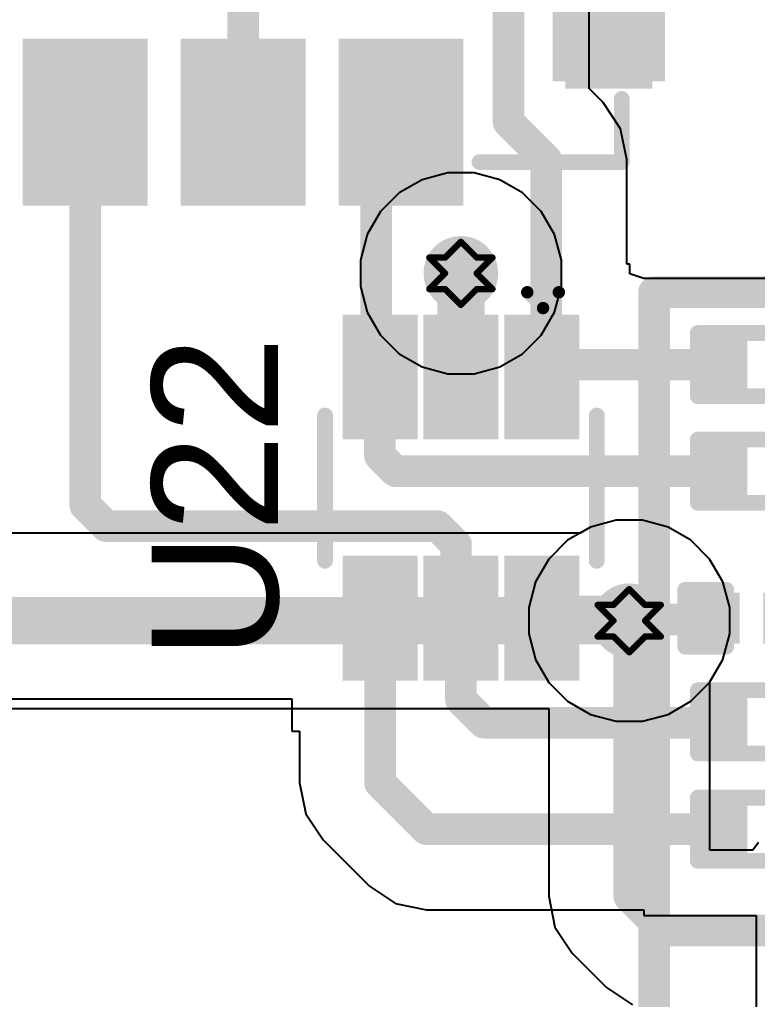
# Model space of a CAD drawing. Header units: inches. Extents: x -3 to 5437, y -3 to 5435.
# Drawn here: x 27.72 to 33.65, y 99.47 to 107.35 of the extents above; entities that cross this region are included whole.
import ezdxf

# ---------------------------------------------------------------- set-up
doc = ezdxf.new("R2010")
doc.units = ezdxf.units.IN
for name, color, linetype in [('Bottom Layer', 5, 'Continuous'), ('Bottom Solder', 6, 'Continuous'), ('Drill Drawing', 1, 'Continuous'), ('GND', 16, 'Continuous'), ('PWR', 76, 'Continuous'), ('Top Layer', 1, 'Continuous'), ('Top Overlay', 2, 'Continuous'), ('Top Paste', 8, 'Continuous'), ('Top Solder', 216, 'Continuous'), ('Via Holes', 16, 'Continuous')]:
    doc.layers.add(name, color=color, linetype=linetype)
doc.styles.add('Arial', font='', dxfattribs={"height": 0.2})
doc.styles.get('Arial').set_extended_font_data('Arial')

# ---------------------------------------------------------------- blocks, each defined once
blk = doc.blocks.new('R___0201_76')
at = {"layer": 'Top Layer'}
for points in [[(-0.41, 0.185), (-0.14, 0.185), (-0.14, -0.185), (-0.41, -0.185)], [(0.14, 0.185), (0.41, 0.185), (0.41, -0.185), (0.14, -0.185)]]:
    blk.add_hatch(color=1, dxfattribs=at).paths.add_polyline_path(points)
at = {"layer": 'Top Paste'}
for points in [[(-0.41, 0.185), (-0.14, 0.185), (-0.14, -0.185), (-0.41, -0.185)], [(0.14, 0.185), (0.41, 0.185), (0.41, -0.185), (0.14, -0.185)]]:
    blk.add_hatch(color=8, dxfattribs=at).paths.add_polyline_path(points)
at = {"layer": 'Top Solder'}
for points in [[(-0.465, 0.24), (-0.085, 0.24), (-0.085, -0.24), (-0.465, -0.24)], [(0.085, 0.24), (0.465, 0.24), (0.465, -0.24), (0.085, -0.24)]]:
    blk.add_hatch(color=216, dxfattribs=at).paths.add_polyline_path(points)
at = {"layer": 'Top Overlay'}
for points in [[(-0.4826, 0.254, 0.127, 0.127, 0), (0.4826, 0.254, 0.127, 0.127, 0)], [(-0.4826, -0.254, 0.127, 0.127, 0), (-0.4826, 0.254, 0.127, 0.127, 0)], [(0.4826, -0.254, 0.127, 0.127, 0), (0.4826, 0.254, 0.127, 0.127, 0)], [(-0.4826, -0.254, 0.127, 0.127, 0), (0.4826, -0.254, 0.127, 0.127, 0)]]:
    blk.add_lwpolyline(points, format="xyseb", dxfattribs=at)
for points in [[(-0.5143, 0.254, 0.0635, 0.0635, 1), (-0.4508, 0.254, 0.0635, 0.0635, 1)], [(-0.5143, 0.254, 0.0635, 0.0635, 1), (-0.4508, 0.254, 0.0635, 0.0635, 1)], [(0.4508, 0.254, 0.0635, 0.0635, 1), (0.5143, 0.254, 0.0635, 0.0635, 1)], [(0.4508, 0.254, 0.0635, 0.0635, 1), (0.5143, 0.254, 0.0635, 0.0635, 1)], [(-0.5143, -0.254, 0.0635, 0.0635, 1), (-0.4508, -0.254, 0.0635, 0.0635, 1)], [(-0.5143, -0.254, 0.0635, 0.0635, 1), (-0.4508, -0.254, 0.0635, 0.0635, 1)], [(0.4508, -0.254, 0.0635, 0.0635, 1), (0.5143, -0.254, 0.0635, 0.0635, 1)], [(0.4508, -0.254, 0.0635, 0.0635, 1), (0.5143, -0.254, 0.0635, 0.0635, 1)]]:
    blk.add_lwpolyline(points, format="xyseb", close=True, dxfattribs=at)
blk = doc.blocks.new('R___0201_77')
at = {"layer": 'Top Layer'}
for points in [[(-0.41, 0.185), (-0.14, 0.185), (-0.14, -0.185), (-0.41, -0.185)], [(0.14, 0.185), (0.41, 0.185), (0.41, -0.185), (0.14, -0.185)]]:
    blk.add_hatch(color=1, dxfattribs=at).paths.add_polyline_path(points)
at = {"layer": 'Top Paste'}
for points in [[(-0.41, 0.185), (-0.14, 0.185), (-0.14, -0.185), (-0.41, -0.185)], [(0.14, 0.185), (0.41, 0.185), (0.41, -0.185), (0.14, -0.185)]]:
    blk.add_hatch(color=8, dxfattribs=at).paths.add_polyline_path(points)
at = {"layer": 'Top Solder'}
for points in [[(-0.465, 0.24), (-0.085, 0.24), (-0.085, -0.24), (-0.465, -0.24)], [(0.085, 0.24), (0.465, 0.24), (0.465, -0.24), (0.085, -0.24)]]:
    blk.add_hatch(color=216, dxfattribs=at).paths.add_polyline_path(points)
at = {"layer": 'Top Overlay'}
for points in [[(-0.4826, 0.254, 0.127, 0.127, 0), (0.4826, 0.254, 0.127, 0.127, 0)], [(-0.4826, -0.254, 0.127, 0.127, 0), (-0.4826, 0.254, 0.127, 0.127, 0)], [(0.4826, -0.254, 0.127, 0.127, 0), (0.4826, 0.254, 0.127, 0.127, 0)], [(-0.4826, -0.254, 0.127, 0.127, 0), (0.4826, -0.254, 0.127, 0.127, 0)]]:
    blk.add_lwpolyline(points, format="xyseb", dxfattribs=at)
for points in [[(-0.5143, 0.254, 0.0635, 0.0635, 1), (-0.4508, 0.254, 0.0635, 0.0635, 1)], [(-0.5143, 0.254, 0.0635, 0.0635, 1), (-0.4508, 0.254, 0.0635, 0.0635, 1)], [(0.4508, 0.254, 0.0635, 0.0635, 1), (0.5143, 0.254, 0.0635, 0.0635, 1)], [(0.4508, 0.254, 0.0635, 0.0635, 1), (0.5143, 0.254, 0.0635, 0.0635, 1)], [(-0.5143, -0.254, 0.0635, 0.0635, 1), (-0.4508, -0.254, 0.0635, 0.0635, 1)], [(-0.5143, -0.254, 0.0635, 0.0635, 1), (-0.4508, -0.254, 0.0635, 0.0635, 1)], [(0.4508, -0.254, 0.0635, 0.0635, 1), (0.5143, -0.254, 0.0635, 0.0635, 1)], [(0.4508, -0.254, 0.0635, 0.0635, 1), (0.5143, -0.254, 0.0635, 0.0635, 1)]]:
    blk.add_lwpolyline(points, format="xyseb", close=True, dxfattribs=at)
blk = doc.blocks.new('R___0201_78')
at = {"layer": 'Top Layer'}
for points in [[(-0.41, 0.185), (-0.14, 0.185), (-0.14, -0.185), (-0.41, -0.185)], [(0.14, 0.185), (0.41, 0.185), (0.41, -0.185), (0.14, -0.185)]]:
    blk.add_hatch(color=1, dxfattribs=at).paths.add_polyline_path(points)
at = {"layer": 'Top Paste'}
for points in [[(-0.41, 0.185), (-0.14, 0.185), (-0.14, -0.185), (-0.41, -0.185)], [(0.14, 0.185), (0.41, 0.185), (0.41, -0.185), (0.14, -0.185)]]:
    blk.add_hatch(color=8, dxfattribs=at).paths.add_polyline_path(points)
at = {"layer": 'Top Solder'}
for points in [[(-0.465, 0.24), (-0.085, 0.24), (-0.085, -0.24), (-0.465, -0.24)], [(0.085, 0.24), (0.465, 0.24), (0.465, -0.24), (0.085, -0.24)]]:
    blk.add_hatch(color=216, dxfattribs=at).paths.add_polyline_path(points)
at = {"layer": 'Top Overlay'}
for points in [[(-0.4826, -0.254, 0.127, 0.127, 0), (-0.4826, 0.254, 0.127, 0.127, 0)], [(-0.4826, 0.254, 0.127, 0.127, 0), (0.4826, 0.254, 0.127, 0.127, 0)], [(0.4826, -0.254, 0.127, 0.127, 0), (0.4826, 0.254, 0.127, 0.127, 0)], [(-0.4826, -0.254, 0.127, 0.127, 0), (0.4826, -0.254, 0.127, 0.127, 0)]]:
    blk.add_lwpolyline(points, format="xyseb", dxfattribs=at)
for points in [[(-0.5143, 0.254, 0.0635, 0.0635, 1), (-0.4508, 0.254, 0.0635, 0.0635, 1)], [(-0.5143, 0.254, 0.0635, 0.0635, 1), (-0.4508, 0.254, 0.0635, 0.0635, 1)], [(0.4508, 0.254, 0.0635, 0.0635, 1), (0.5143, 0.254, 0.0635, 0.0635, 1)], [(0.4508, 0.254, 0.0635, 0.0635, 1), (0.5143, 0.254, 0.0635, 0.0635, 1)], [(-0.5143, -0.254, 0.0635, 0.0635, 1), (-0.4508, -0.254, 0.0635, 0.0635, 1)], [(-0.5143, -0.254, 0.0635, 0.0635, 1), (-0.4508, -0.254, 0.0635, 0.0635, 1)], [(0.4508, -0.254, 0.0635, 0.0635, 1), (0.5143, -0.254, 0.0635, 0.0635, 1)], [(0.4508, -0.254, 0.0635, 0.0635, 1), (0.5143, -0.254, 0.0635, 0.0635, 1)]]:
    blk.add_lwpolyline(points, format="xyseb", close=True, dxfattribs=at)
blk = doc.blocks.new('R___0201_79')
at = {"layer": 'Top Layer'}
for points in [[(-0.41, 0.185), (-0.14, 0.185), (-0.14, -0.185), (-0.41, -0.185)], [(0.14, 0.185), (0.41, 0.185), (0.41, -0.185), (0.14, -0.185)]]:
    blk.add_hatch(color=1, dxfattribs=at).paths.add_polyline_path(points)
at = {"layer": 'Top Paste'}
for points in [[(-0.41, 0.185), (-0.14, 0.185), (-0.14, -0.185), (-0.41, -0.185)], [(0.14, 0.185), (0.41, 0.185), (0.41, -0.185), (0.14, -0.185)]]:
    blk.add_hatch(color=8, dxfattribs=at).paths.add_polyline_path(points)
at = {"layer": 'Top Solder'}
for points in [[(-0.465, 0.24), (-0.085, 0.24), (-0.085, -0.24), (-0.465, -0.24)], [(0.085, 0.24), (0.465, 0.24), (0.465, -0.24), (0.085, -0.24)]]:
    blk.add_hatch(color=216, dxfattribs=at).paths.add_polyline_path(points)
at = {"layer": 'Top Overlay'}
for points in [[(-0.4826, -0.254, 0.127, 0.127, 0), (-0.4826, 0.254, 0.127, 0.127, 0)], [(-0.4826, 0.254, 0.127, 0.127, 0), (0.4826, 0.254, 0.127, 0.127, 0)], [(0.4826, -0.254, 0.127, 0.127, 0), (0.4826, 0.254, 0.127, 0.127, 0)], [(-0.4826, -0.254, 0.127, 0.127, 0), (0.4826, -0.254, 0.127, 0.127, 0)]]:
    blk.add_lwpolyline(points, format="xyseb", dxfattribs=at)
for points in [[(-0.5143, 0.254, 0.0635, 0.0635, 1), (-0.4508, 0.254, 0.0635, 0.0635, 1)], [(-0.5143, 0.254, 0.0635, 0.0635, 1), (-0.4508, 0.254, 0.0635, 0.0635, 1)], [(0.4508, 0.254, 0.0635, 0.0635, 1), (0.5143, 0.254, 0.0635, 0.0635, 1)], [(0.4508, 0.254, 0.0635, 0.0635, 1), (0.5143, 0.254, 0.0635, 0.0635, 1)], [(-0.5143, -0.254, 0.0635, 0.0635, 1), (-0.4508, -0.254, 0.0635, 0.0635, 1)], [(-0.5143, -0.254, 0.0635, 0.0635, 1), (-0.4508, -0.254, 0.0635, 0.0635, 1)], [(0.4508, -0.254, 0.0635, 0.0635, 1), (0.5143, -0.254, 0.0635, 0.0635, 1)], [(0.4508, -0.254, 0.0635, 0.0635, 1), (0.5143, -0.254, 0.0635, 0.0635, 1)]]:
    blk.add_lwpolyline(points, format="xyseb", close=True, dxfattribs=at)
blk = doc.blocks.new('SOT_363_161')
at = {"layer": 'Top Layer'}
for points in [[(-0.57, 0.85), (-0.57, 0.45), (-1.37, 0.45), (-1.37, 0.85)], [(1.37, 0.85), (1.37, 0.45), (0.57, 0.45), (0.57, 0.85)], [(-0.57, 0.2), (-0.57, -0.2), (-1.37, -0.2), (-1.37, 0.2)], [(1.37, 0.2), (1.37, -0.2), (0.57, -0.2), (0.57, 0.2)], [(-0.57, -0.45), (-0.57, -0.85), (-1.37, -0.85), (-1.37, -0.45)], [(1.37, -0.45), (1.37, -0.85), (0.57, -0.85), (0.57, -0.45)]]:
    blk.add_hatch(color=1, dxfattribs=at).paths.add_polyline_path(points)
at = {"layer": 'Top Paste'}
for points in [[(-0.57, 0.85), (-0.57, 0.45), (-1.37, 0.45), (-1.37, 0.85)], [(1.37, 0.85), (1.37, 0.45), (0.57, 0.45), (0.57, 0.85)], [(-0.57, 0.2), (-0.57, -0.2), (-1.37, -0.2), (-1.37, 0.2)], [(1.37, 0.2), (1.37, -0.2), (0.57, -0.2), (0.57, 0.2)], [(-0.57, -0.45), (-0.57, -0.85), (-1.37, -0.85), (-1.37, -0.45)], [(1.37, -0.45), (1.37, -0.85), (0.57, -0.85), (0.57, -0.45)]]:
    blk.add_hatch(color=8, dxfattribs=at).paths.add_polyline_path(points)
at = {"layer": 'Top Solder'}
for points in [[(-0.4684, 0.9516), (-0.4684, 0.3484), (-1.4716, 0.3484), (-1.4716, 0.9516)], [(1.4716, 0.9516), (1.4716, 0.3484), (0.4684, 0.3484), (0.4684, 0.9516)], [(-0.4684, 0.3016), (-0.4684, -0.3016), (-1.4716, -0.3016), (-1.4716, 0.3016)], [(1.4716, 0.3016), (1.4716, -0.3016), (0.4684, -0.3016), (0.4684, 0.3016)], [(-0.4684, -0.3484), (-0.4684, -0.9516), (-1.4716, -0.9516), (-1.4716, -0.3484)], [(1.4716, -0.3484), (1.4716, -0.9516), (0.4684, -0.9516), (0.4684, -0.3484)]]:
    blk.add_hatch(color=216, dxfattribs=at).paths.add_polyline_path(points)
at = {"layer": 'Top Overlay'}
for points in [[(0.508, 1.0922, 0.127, 0.127, 0), (-0.6604, 1.0922, 0.127, 0.127, 0)], [(-1.524, 0.6604, 0.1, 0.1, 0), (-1.651, 0.7874, 0.1, 0.1, 0)], [(-1.651, 0.5334, 0.1, 0.1, 0), (-1.651, 0.7874, 0.1, 0.1, 0)], [(-1.651, 0.5334, 0.1, 0.1, 0), (-1.524, 0.6604, 0.1, 0.1, 0)], [(0.508, -1.0922, 0.127, 0.127, 0), (-0.6604, -1.0922, 0.127, 0.127, 0)]]:
    blk.add_lwpolyline(points, format="xyseb", dxfattribs=at)
for points in [[(-0.6921, 1.0922, 0.0635, 0.0635, 1), (-0.6287, 1.0922, 0.0635, 0.0635, 1)], [(0.4763, 1.0922, 0.0635, 0.0635, 1), (0.5398, 1.0922, 0.0635, 0.0635, 1)], [(-1.676, 0.7874, 0.05, 0.05, 1), (-1.626, 0.7874, 0.05, 0.05, 1)], [(-1.676, 0.7874, 0.05, 0.05, 1), (-1.626, 0.7874, 0.05, 0.05, 1)], [(-1.549, 0.6604, 0.05, 0.05, 1), (-1.499, 0.6604, 0.05, 0.05, 1)], [(-1.549, 0.6604, 0.05, 0.05, 1), (-1.499, 0.6604, 0.05, 0.05, 1)], [(-1.676, 0.5334, 0.05, 0.05, 1), (-1.626, 0.5334, 0.05, 0.05, 1)], [(-1.676, 0.5334, 0.05, 0.05, 1), (-1.626, 0.5334, 0.05, 0.05, 1)], [(-0.6921, -1.0922, 0.0635, 0.0635, 1), (-0.6287, -1.0922, 0.0635, 0.0635, 1)], [(0.4763, -1.0922, 0.0635, 0.0635, 1), (0.5398, -1.0922, 0.0635, 0.0635, 1)]]:
    blk.add_lwpolyline(points, format="xyseb", close=True, dxfattribs=at)
blk = doc.blocks.new('XKNANO_113_197')
at = {"layer": 'Top Layer'}
for points in [[(-5.23, 7.31), (-4.43, 7.31), (-4.43, 6.17), (-5.23, 6.17)], [(-3.96, 7.31), (-3.16, 7.31), (-3.16, 6.17), (-3.96, 6.17)], [(-2.69, 7.31), (-1.89, 7.31), (-1.89, 6.17), (-2.69, 6.17)], [(-6.85, 6.31), (-6.15, 6.31), (-6.15, 4.21), (-6.85, 4.21)]]:
    blk.add_hatch(color=1, dxfattribs=at).paths.add_polyline_path(points)
at = {"layer": 'Top Paste'}
for points in [[(-5.23, 7.31), (-4.43, 7.31), (-4.43, 6.17), (-5.23, 6.17)], [(-3.96, 7.31), (-3.16, 7.31), (-3.16, 6.17), (-3.96, 6.17)], [(-2.69, 7.31), (-1.89, 7.31), (-1.89, 6.17), (-2.69, 6.17)], [(-6.85, 6.31), (-6.15, 6.31), (-6.15, 4.21), (-6.85, 4.21)]]:
    blk.add_hatch(color=8, dxfattribs=at).paths.add_polyline_path(points)
at = {"layer": 'Top Solder'}
for points in [[(-5.3316, 7.4116), (-4.3284, 7.4116), (-4.3284, 6.0684), (-5.3316, 6.0684)], [(-4.0616, 7.4116), (-3.0584, 7.4116), (-3.0584, 6.0684), (-4.0616, 6.0684)], [(-2.7916, 7.4116), (-1.7884, 7.4116), (-1.7884, 6.0684), (-2.7916, 6.0684)], [(-6.9516, 6.4116), (-6.0484, 6.4116), (-6.0484, 4.1084), (-6.9516, 4.1084)]]:
    blk.add_hatch(color=216, dxfattribs=at).paths.add_polyline_path(points)
at = {"layer": 'Top Overlay'}
for points in [[(-6.604, 7.0612, 0.127, 0.127, 0), (-6.604, 6.5532, 0.127, 0.127, 0)], [(-5.461, 7.0612, 0.127, 0.127, 0), (-6.604, 7.0612, 0.127, 0.127, 0)]]:
    blk.add_lwpolyline(points, format="xyseb", dxfattribs=at)
for points in [[(-6.6357, 7.0612, 0.0635, 0.0635, 1), (-6.5722, 7.0612, 0.0635, 0.0635, 1)], [(-6.6357, 7.0612, 0.0635, 0.0635, 1), (-6.5722, 7.0612, 0.0635, 0.0635, 1)], [(-5.4928, 7.0612, 0.0635, 0.0635, 1), (-5.4292, 7.0612, 0.0635, 0.0635, 1)], [(-6.6357, 6.5532, 0.0635, 0.0635, 1), (-6.5722, 6.5532, 0.0635, 0.0635, 1)]]:
    blk.add_lwpolyline(points, format="xyseb", close=True, dxfattribs=at)
blk = doc.blocks.new('CAP_0201_210')
at = {"layer": 'Top Layer'}
for points in [[(-0.45, 0.15), (-0.15, 0.15), (-0.15, -0.15), (-0.45, -0.15)], [(0.15, 0.15), (0.45, 0.15), (0.45, -0.15), (0.15, -0.15)]]:
    blk.add_hatch(color=1, dxfattribs=at).paths.add_polyline_path(points)
at = {"layer": 'Top Paste'}
for points in [[(-0.45, 0.15), (-0.15, 0.15), (-0.15, -0.15), (-0.45, -0.15)], [(0.15, 0.15), (0.45, 0.15), (0.45, -0.15), (0.15, -0.15)]]:
    blk.add_hatch(color=8, dxfattribs=at).paths.add_polyline_path(points)
at = {"layer": 'Top Solder'}
for points in [[(-0.505, 0.205), (-0.095, 0.205), (-0.095, -0.205), (-0.505, -0.205)], [(0.095, 0.205), (0.505, 0.205), (0.505, -0.205), (0.095, -0.205)]]:
    blk.add_hatch(color=216, dxfattribs=at).paths.add_polyline_path(points)
at = {"layer": 'Top Overlay'}
for points in [[(-0.5334, -0.2286, 0.127, 0.127, 0), (-0.5334, 0.2286, 0.127, 0.127, 0)], [(-0.5334, 0.2286, 0.127, 0.127, 0), (-0.2032, 0.2286, 0.127, 0.127, 0)], [(0.2032, 0.2286, 0.127, 0.127, 0), (0.5334, 0.2286, 0.127, 0.127, 0)], [(0.5334, -0.2286, 0.127, 0.127, 0), (0.5334, 0.2286, 0.127, 0.127, 0)], [(-0.5334, -0.2286, 0.127, 0.127, 0), (-0.2032, -0.2286, 0.127, 0.127, 0)], [(0.2032, -0.2286, 0.127, 0.127, 0), (0.5334, -0.2286, 0.127, 0.127, 0)]]:
    blk.add_lwpolyline(points, format="xyseb", dxfattribs=at)
for points in [[(-0.5651, 0.2286, 0.0635, 0.0635, 1), (-0.5016, 0.2286, 0.0635, 0.0635, 1)], [(-0.5651, 0.2286, 0.0635, 0.0635, 1), (-0.5016, 0.2286, 0.0635, 0.0635, 1)], [(-0.2349, 0.2286, 0.0635, 0.0635, 1), (-0.1714, 0.2286, 0.0635, 0.0635, 1)], [(0.1714, 0.2286, 0.0635, 0.0635, 1), (0.2349, 0.2286, 0.0635, 0.0635, 1)], [(0.5016, 0.2286, 0.0635, 0.0635, 1), (0.5651, 0.2286, 0.0635, 0.0635, 1)], [(0.5016, 0.2286, 0.0635, 0.0635, 1), (0.5651, 0.2286, 0.0635, 0.0635, 1)], [(-0.5651, -0.2286, 0.0635, 0.0635, 1), (-0.5016, -0.2286, 0.0635, 0.0635, 1)], [(-0.5651, -0.2286, 0.0635, 0.0635, 1), (-0.5016, -0.2286, 0.0635, 0.0635, 1)], [(-0.2349, -0.2286, 0.0635, 0.0635, 1), (-0.1714, -0.2286, 0.0635, 0.0635, 1)], [(0.1714, -0.2286, 0.0635, 0.0635, 1), (0.2349, -0.2286, 0.0635, 0.0635, 1)], [(0.5016, -0.2286, 0.0635, 0.0635, 1), (0.5651, -0.2286, 0.0635, 0.0635, 1)], [(0.5016, -0.2286, 0.0635, 0.0635, 1), (0.5651, -0.2286, 0.0635, 0.0635, 1)]]:
    blk.add_lwpolyline(points, format="xyseb", close=True, dxfattribs=at)

msp = doc.modelspace()

# ---------------------------------------------------------------- hatches: boundary and pattern name
at = {"layer": 'Bottom Layer'}
h = msp.add_hatch(color=5, dxfattribs=at)
edge = h.paths.add_edge_path()
edge.add_arc((31.264, 105.3093), 0.3, 0, 360)
h = msp.add_hatch(color=5, dxfattribs=at)
edge = h.paths.add_edge_path()
edge.add_arc((32.6174, 102.5156), 0.3, 0, 360)
at = {"layer": 'Bottom Solder'}
h = msp.add_hatch(color=6, dxfattribs=at)
edge = h.paths.add_edge_path()
edge.add_arc((31.264, 105.3093), 0.15, 0, 360)
h = msp.add_hatch(color=6, dxfattribs=at)
edge = h.paths.add_edge_path()
edge.add_arc((32.6174, 102.5156), 0.15, 0, 360)
at = {"layer": 'GND'}
h = msp.add_hatch(color=16, dxfattribs=at)
edge = h.paths.add_edge_path()
edge.add_arc((31.264, 105.3093), 0.3, 0, 360)
h = msp.add_hatch(color=16, dxfattribs=at)
edge = h.paths.add_edge_path()
edge.add_arc((32.6174, 102.5156), 0.3, 0, 360)
at = {"layer": 'PWR'}
h = msp.add_hatch(color=76, dxfattribs=at)
edge = h.paths.add_edge_path()
edge.add_arc((31.264, 105.3093), 0.3, 0, 360)
h = msp.add_hatch(color=76, dxfattribs=at)
edge = h.paths.add_edge_path()
edge.add_arc((32.6174, 102.5156), 0.3, 0, 360)
at = {"layer": 'Top Layer'}
msp.add_hatch(color=1, dxfattribs=at).paths.add_polyline_path([(32.103, 106.7946), (32.8031, 106.7946), (32.8031, 120.8541), (32.103, 120.8541)])
h = msp.add_hatch(color=1, dxfattribs=at)
edge = h.paths.add_edge_path()
edge.add_arc((31.264, 105.3093), 0.3, 0, 360)
h = msp.add_hatch(color=1, dxfattribs=at)
edge = h.paths.add_edge_path()
edge.add_arc((32.6174, 102.5156), 0.3, 0, 360)
at = {"layer": 'Top Solder'}
h = msp.add_hatch(color=216, dxfattribs=at)
edge = h.paths.add_edge_path()
edge.add_arc((31.264, 105.3093), 0.15, 0, 360)
h = msp.add_hatch(color=216, dxfattribs=at)
edge = h.paths.add_edge_path()
edge.add_arc((32.6174, 102.5156), 0.15, 0, 360)
at = {"layer": 'Via Holes'}
h = msp.add_hatch(color=7, dxfattribs=at)
edge = h.paths.add_edge_path()
edge.add_arc((31.264, 105.3093), 0.15, 0, 360)
h = msp.add_hatch(color=7, dxfattribs=at)
edge = h.paths.add_edge_path()
edge.add_arc((32.6174, 102.5156), 0.15, 0, 360)

# ---------------------------------------------------------------- linework, layer by layer
at = {"layer": 'Bottom Layer'}
for p, q in [((32.511, 103.3236), (32.3055, 103.2686)), ((32.7237, 103.3236), (32.511, 103.3236)), ((32.9292, 103.2686), (32.7237, 103.3236)), ((32.2216, 103.2202), (26.7803, 103.2202)), ((32.3055, 103.2686), (32.2216, 103.2202)), ((33.1135, 103.1622), (32.9292, 103.2686)), ((33.2639, 103.0118), (33.1135, 103.1622)), ((33.3703, 102.8275), (33.2639, 103.0118)), ((33.4254, 102.622), (33.3703, 102.8275)), ((33.4254, 102.4093), (33.4254, 102.622)), ((33.3703, 102.2038), (33.4254, 102.4093)), ((33.2648, 102.021), (33.3703, 102.2038)), ((33.2648, 100.6719), (33.2648, 102.021)), ((26.4885, 101.8111), (31.9699, 101.8111)), ((31.9699, 101.8111), (31.9699, 100.2995)), ((33.6567, 100.7325), (33.6101, 100.6719)), ((33.6101, 100.6719), (33.2648, 100.6719)), ((31.9699, 100.2995), (32.0192, 100.0517)), ((32.0192, 100.0517), (32.1595, 99.8417)), ((32.1595, 99.8417), (32.4346, 99.5666)), ((32.4346, 99.5666), (32.6447, 99.4263))]:
    msp.add_line(p, q, dxfattribs=at)
for points in [[(26.4885, 102.5156, 0.381, 0.381, 0), (32.6174, 102.5156, 0.381, 0.381, 0)], [(32.6174, 100.2995, 0.254, 0.254, 0), (32.6174, 102.5156, 0.254, 0.254, 0)], [(32.6174, 100.2995, 0.254, 0.254, 0), (32.8925, 100.0244, 0.254, 0.254, 0)], [(32.8925, 100.0244, 0.254, 0.254, 0), (39.113, 100.0244, 0.254, 0.254, 0)]]:
    msp.add_lwpolyline(points, format="xyseb", dxfattribs=at)
for points in [[(32.5221, 102.5156, 0.1905, 0.1905, 1), (32.7126, 102.5156, 0.1905, 0.1905, 1)], [(32.5539, 102.5156, 0.127, 0.127, 1), (32.6809, 102.5156, 0.127, 0.127, 1)], [(32.5539, 100.2995, 0.127, 0.127, 1), (32.6809, 100.2995, 0.127, 0.127, 1)], [(32.5539, 100.2995, 0.127, 0.127, 1), (32.6809, 100.2995, 0.127, 0.127, 1)], [(32.829, 100.0244, 0.127, 0.127, 1), (32.956, 100.0244, 0.127, 0.127, 1)], [(32.829, 100.0244, 0.127, 0.127, 1), (32.956, 100.0244, 0.127, 0.127, 1)]]:
    msp.add_lwpolyline(points, format="xyseb", close=True, dxfattribs=at)
at = {"layer": 'Drill Drawing'}
for points in [[(31.137, 105.4363, 0.0508, 0.0508, 0), (31.264, 105.5633, 0.0508, 0.0508, 0)], [(31.264, 105.5633, 0.0508, 0.0508, 0), (31.391, 105.4363, 0.0508, 0.0508, 0)], [(31.01, 105.4363, 0.0508, 0.0508, 0), (31.137, 105.3093, 0.0508, 0.0508, 0)], [(31.01, 105.4363, 0.0508, 0.0508, 0), (31.137, 105.4363, 0.0508, 0.0508, 0)], [(31.391, 105.4363, 0.0508, 0.0508, 0), (31.518, 105.4363, 0.0508, 0.0508, 0)], [(31.391, 105.3093, 0.0508, 0.0508, 0), (31.518, 105.4363, 0.0508, 0.0508, 0)], [(31.01, 105.1823, 0.0508, 0.0508, 0), (31.137, 105.3093, 0.0508, 0.0508, 0)], [(31.391, 105.3093, 0.0508, 0.0508, 0), (31.518, 105.1823, 0.0508, 0.0508, 0)], [(31.01, 105.1823, 0.0508, 0.0508, 0), (31.137, 105.1823, 0.0508, 0.0508, 0)], [(31.137, 105.1823, 0.0508, 0.0508, 0), (31.264, 105.0553, 0.0508, 0.0508, 0)], [(31.264, 105.0553, 0.0508, 0.0508, 0), (31.391, 105.1823, 0.0508, 0.0508, 0)], [(31.391, 105.1823, 0.0508, 0.0508, 0), (31.518, 105.1823, 0.0508, 0.0508, 0)], [(32.4904, 102.6426, 0.0508, 0.0508, 0), (32.6174, 102.7696, 0.0508, 0.0508, 0)], [(32.6174, 102.7696, 0.0508, 0.0508, 0), (32.7444, 102.6426, 0.0508, 0.0508, 0)], [(32.3634, 102.6426, 0.0508, 0.0508, 0), (32.4904, 102.5156, 0.0508, 0.0508, 0)], [(32.3634, 102.6426, 0.0508, 0.0508, 0), (32.4904, 102.6426, 0.0508, 0.0508, 0)], [(32.7444, 102.6426, 0.0508, 0.0508, 0), (32.8714, 102.6426, 0.0508, 0.0508, 0)], [(32.7444, 102.5156, 0.0508, 0.0508, 0), (32.8714, 102.6426, 0.0508, 0.0508, 0)], [(32.3634, 102.3886, 0.0508, 0.0508, 0), (32.4904, 102.5156, 0.0508, 0.0508, 0)], [(32.7444, 102.5156, 0.0508, 0.0508, 0), (32.8714, 102.3886, 0.0508, 0.0508, 0)], [(32.3634, 102.3886, 0.0508, 0.0508, 0), (32.4904, 102.3886, 0.0508, 0.0508, 0)], [(32.4904, 102.3886, 0.0508, 0.0508, 0), (32.6174, 102.2616, 0.0508, 0.0508, 0)], [(32.6174, 102.2616, 0.0508, 0.0508, 0), (32.7444, 102.3886, 0.0508, 0.0508, 0)], [(32.7444, 102.3886, 0.0508, 0.0508, 0), (32.8714, 102.3886, 0.0508, 0.0508, 0)]]:
    msp.add_lwpolyline(points, format="xyseb", dxfattribs=at)
for points in [[(31.2513, 105.5633, 0.0254, 0.0254, 1), (31.2767, 105.5633, 0.0254, 0.0254, 1)], [(31.2513, 105.5633, 0.0254, 0.0254, 1), (31.2767, 105.5633, 0.0254, 0.0254, 1)], [(30.9973, 105.4363, 0.0254, 0.0254, 1), (31.0227, 105.4363, 0.0254, 0.0254, 1)], [(30.9973, 105.4363, 0.0254, 0.0254, 1), (31.0227, 105.4363, 0.0254, 0.0254, 1)], [(31.1243, 105.4363, 0.0254, 0.0254, 1), (31.1497, 105.4363, 0.0254, 0.0254, 1)], [(31.1243, 105.4363, 0.0254, 0.0254, 1), (31.1497, 105.4363, 0.0254, 0.0254, 1)], [(31.3783, 105.4363, 0.0254, 0.0254, 1), (31.4037, 105.4363, 0.0254, 0.0254, 1)], [(31.3783, 105.4363, 0.0254, 0.0254, 1), (31.4037, 105.4363, 0.0254, 0.0254, 1)], [(31.5053, 105.4363, 0.0254, 0.0254, 1), (31.5307, 105.4363, 0.0254, 0.0254, 1)], [(31.5053, 105.4363, 0.0254, 0.0254, 1), (31.5307, 105.4363, 0.0254, 0.0254, 1)], [(31.1243, 105.3093, 0.0254, 0.0254, 1), (31.1497, 105.3093, 0.0254, 0.0254, 1)], [(31.1243, 105.3093, 0.0254, 0.0254, 1), (31.1497, 105.3093, 0.0254, 0.0254, 1)], [(31.3783, 105.3093, 0.0254, 0.0254, 1), (31.4037, 105.3093, 0.0254, 0.0254, 1)], [(31.3783, 105.3093, 0.0254, 0.0254, 1), (31.4037, 105.3093, 0.0254, 0.0254, 1)], [(30.9973, 105.1823, 0.0254, 0.0254, 1), (31.0227, 105.1823, 0.0254, 0.0254, 1)], [(30.9973, 105.1823, 0.0254, 0.0254, 1), (31.0227, 105.1823, 0.0254, 0.0254, 1)], [(31.1243, 105.1823, 0.0254, 0.0254, 1), (31.1497, 105.1823, 0.0254, 0.0254, 1)], [(31.1243, 105.1823, 0.0254, 0.0254, 1), (31.1497, 105.1823, 0.0254, 0.0254, 1)], [(31.3783, 105.1823, 0.0254, 0.0254, 1), (31.4037, 105.1823, 0.0254, 0.0254, 1)], [(31.3783, 105.1823, 0.0254, 0.0254, 1), (31.4037, 105.1823, 0.0254, 0.0254, 1)], [(31.5053, 105.1823, 0.0254, 0.0254, 1), (31.5307, 105.1823, 0.0254, 0.0254, 1)], [(31.5053, 105.1823, 0.0254, 0.0254, 1), (31.5307, 105.1823, 0.0254, 0.0254, 1)], [(31.2513, 105.0553, 0.0254, 0.0254, 1), (31.2767, 105.0553, 0.0254, 0.0254, 1)], [(31.2513, 105.0553, 0.0254, 0.0254, 1), (31.2767, 105.0553, 0.0254, 0.0254, 1)], [(32.6047, 102.7696, 0.0254, 0.0254, 1), (32.6301, 102.7696, 0.0254, 0.0254, 1)], [(32.6047, 102.7696, 0.0254, 0.0254, 1), (32.6301, 102.7696, 0.0254, 0.0254, 1)], [(32.3507, 102.6426, 0.0254, 0.0254, 1), (32.3761, 102.6426, 0.0254, 0.0254, 1)], [(32.3507, 102.6426, 0.0254, 0.0254, 1), (32.3761, 102.6426, 0.0254, 0.0254, 1)], [(32.4777, 102.6426, 0.0254, 0.0254, 1), (32.5031, 102.6426, 0.0254, 0.0254, 1)], [(32.4777, 102.6426, 0.0254, 0.0254, 1), (32.5031, 102.6426, 0.0254, 0.0254, 1)], [(32.7317, 102.6426, 0.0254, 0.0254, 1), (32.7571, 102.6426, 0.0254, 0.0254, 1)], [(32.7317, 102.6426, 0.0254, 0.0254, 1), (32.7571, 102.6426, 0.0254, 0.0254, 1)], [(32.8587, 102.6426, 0.0254, 0.0254, 1), (32.8841, 102.6426, 0.0254, 0.0254, 1)], [(32.8587, 102.6426, 0.0254, 0.0254, 1), (32.8841, 102.6426, 0.0254, 0.0254, 1)], [(32.4777, 102.5156, 0.0254, 0.0254, 1), (32.5031, 102.5156, 0.0254, 0.0254, 1)], [(32.4777, 102.5156, 0.0254, 0.0254, 1), (32.5031, 102.5156, 0.0254, 0.0254, 1)], [(32.7317, 102.5156, 0.0254, 0.0254, 1), (32.7571, 102.5156, 0.0254, 0.0254, 1)], [(32.7317, 102.5156, 0.0254, 0.0254, 1), (32.7571, 102.5156, 0.0254, 0.0254, 1)], [(32.3507, 102.3886, 0.0254, 0.0254, 1), (32.3761, 102.3886, 0.0254, 0.0254, 1)], [(32.3507, 102.3886, 0.0254, 0.0254, 1), (32.3761, 102.3886, 0.0254, 0.0254, 1)], [(32.4777, 102.3886, 0.0254, 0.0254, 1), (32.5031, 102.3886, 0.0254, 0.0254, 1)], [(32.4777, 102.3886, 0.0254, 0.0254, 1), (32.5031, 102.3886, 0.0254, 0.0254, 1)], [(32.7317, 102.3886, 0.0254, 0.0254, 1), (32.7571, 102.3886, 0.0254, 0.0254, 1)], [(32.7317, 102.3886, 0.0254, 0.0254, 1), (32.7571, 102.3886, 0.0254, 0.0254, 1)], [(32.8587, 102.3886, 0.0254, 0.0254, 1), (32.8841, 102.3886, 0.0254, 0.0254, 1)], [(32.8587, 102.3886, 0.0254, 0.0254, 1), (32.8841, 102.3886, 0.0254, 0.0254, 1)], [(32.6047, 102.2616, 0.0254, 0.0254, 1), (32.6301, 102.2616, 0.0254, 0.0254, 1)], [(32.6047, 102.2616, 0.0254, 0.0254, 1), (32.6301, 102.2616, 0.0254, 0.0254, 1)]]:
    msp.add_lwpolyline(points, format="xyseb", close=True, dxfattribs=at)
at = {"layer": 'GND'}
for p, q in [((32.511, 103.3236), (32.3055, 103.2686)), ((32.7237, 103.3236), (32.511, 103.3236)), ((32.9292, 103.2686), (32.7237, 103.3236)), ((32.3055, 103.2686), (32.1212, 103.1622)), ((33.1135, 103.1622), (32.9292, 103.2686)), ((32.1212, 103.1622), (31.9708, 103.0118)), ((33.2639, 103.0118), (33.1135, 103.1622)), ((31.9708, 103.0118), (31.8644, 102.8275)), ((33.3703, 102.8275), (33.2639, 103.0118)), ((31.8644, 102.8275), (31.8094, 102.622)), ((33.4254, 102.622), (33.3703, 102.8275)), ((31.8094, 102.622), (31.8094, 102.4093)), ((33.4254, 102.4093), (33.4254, 102.622)), ((31.8094, 102.4093), (31.8644, 102.2038)), ((33.3703, 102.2038), (33.4254, 102.4093)), ((31.8644, 102.2038), (31.9708, 102.0195)), ((33.2639, 102.0195), (33.3703, 102.2038)), ((31.9708, 102.0195), (32.1212, 101.8691)), ((33.1135, 101.8691), (33.2639, 102.0195)), ((32.1212, 101.8691), (32.3055, 101.7627)), ((32.9292, 101.7627), (33.1135, 101.8691)), ((32.3055, 101.7627), (32.511, 101.7076)), ((32.7237, 101.7076), (32.9292, 101.7627)), ((32.511, 101.7076), (32.7237, 101.7076))]:
    msp.add_line(p, q, dxfattribs=at)
at = {"layer": 'PWR'}
for p, q in [((30.9522, 106.0622), (30.7679, 105.9558)), ((31.1577, 106.1173), (30.9522, 106.0622)), ((31.3704, 106.1173), (31.1577, 106.1173)), ((31.5759, 106.0622), (31.3704, 106.1173)), ((31.7602, 105.9558), (31.5759, 106.0622)), ((30.7679, 105.9558), (30.6175, 105.8054)), ((31.9106, 105.8054), (31.7602, 105.9558)), ((30.6175, 105.8054), (30.5111, 105.6212)), ((32.017, 105.6212), (31.9106, 105.8054)), ((30.5111, 105.6212), (30.456, 105.4156)), ((32.072, 105.4156), (32.017, 105.6212)), ((30.456, 105.4156), (30.456, 105.2029)), ((32.072, 105.2029), (32.072, 105.4156)), ((30.456, 105.2029), (30.5111, 104.9974)), ((32.017, 104.9974), (32.072, 105.2029)), ((30.5111, 104.9974), (30.6175, 104.8132)), ((31.9106, 104.8132), (32.017, 104.9974)), ((30.6175, 104.8132), (30.7679, 104.6627)), ((31.7602, 104.6627), (31.9106, 104.8132)), ((30.7679, 104.6627), (30.9522, 104.5563)), ((31.5759, 104.5563), (31.7602, 104.6627)), ((30.9522, 104.5563), (31.1577, 104.5013)), ((31.3704, 104.5013), (31.5759, 104.5563)), ((31.1577, 104.5013), (31.3704, 104.5013)), ((32.511, 103.3236), (32.3055, 103.2686)), ((32.7237, 103.3236), (32.511, 103.3236)), ((32.9292, 103.2686), (32.7237, 103.3236)), ((32.3055, 103.2686), (32.1212, 103.1622)), ((33.1135, 103.1622), (32.9292, 103.2686)), ((32.1212, 103.1622), (31.9708, 103.0118)), ((33.2639, 103.0118), (33.1135, 103.1622)), ((31.9708, 103.0118), (31.8644, 102.8275)), ((33.3703, 102.8275), (33.2639, 103.0118)), ((31.8644, 102.8275), (31.8094, 102.622)), ((33.4254, 102.622), (33.3703, 102.8275)), ((31.8094, 102.622), (31.8094, 102.4093)), ((33.4254, 102.4093), (33.4254, 102.622)), ((31.8094, 102.4093), (31.8644, 102.2038)), ((33.3703, 102.2038), (33.4254, 102.4093)), ((31.8644, 102.2038), (31.9708, 102.0195)), ((33.2639, 102.0195), (33.3703, 102.2038)), ((31.9708, 102.0195), (32.1212, 101.8691)), ((33.1135, 101.8691), (33.2639, 102.0195)), ((32.1212, 101.8691), (32.3055, 101.7627)), ((32.9292, 101.7627), (33.1135, 101.8691)), ((32.3055, 101.7627), (32.511, 101.7076)), ((32.7237, 101.7076), (32.9292, 101.7627)), ((32.511, 101.7076), (32.7237, 101.7076))]:
    msp.add_line(p, q, dxfattribs=at)
at = {"layer": 'Top Layer'}
for p, q in [((32.2944, 106.7946), (32.2944, 107.6696)), ((32.4071, 106.6819), (32.2944, 106.7946)), ((32.5475, 106.4718), (32.4071, 106.6819)), ((32.5968, 106.2241), (32.5475, 106.4718)), ((32.5968, 105.3839), (32.5968, 106.2241)), ((32.622, 105.3839), (32.5968, 105.3839)), ((32.622, 105.3056), (32.622, 105.3839)), ((32.7334, 105.2679), (32.622, 105.3056)), ((33.7414, 105.2679), (32.7334, 105.2679)), ((32.7334, 105.2679), (32.7334, 105.2679)), ((32.7334, 105.2679), (32.7334, 105.2679)), ((32.7334, 105.2679), (32.7334, 105.2679)), ((23.9282, 101.8884), (29.906, 101.8884)), ((29.906, 101.8884), (29.906, 101.6279)), ((29.906, 101.6279), (29.9666, 101.6279)), ((29.9666, 101.6279), (29.9666, 101.2115)), ((29.9666, 101.2115), (30.0159, 100.9637)), ((30.0159, 100.9637), (30.1562, 100.7536)), ((30.1562, 100.7536), (30.5288, 100.3811)), ((30.5288, 100.3811), (30.7389, 100.2407)), ((30.7389, 100.2407), (30.9866, 100.1914)), ((30.9866, 100.1914), (32.7334, 100.1914)), ((32.7334, 100.1914), (32.7334, 100.1459)), ((32.7334, 100.1459), (33.6389, 100.1459)), ((33.6389, 100.1459), (33.6389, 99.38))]:
    msp.add_line(p, q, dxfattribs=at)
for points in [[(31.6469, 106.5265, 0.254, 0.254, 0), (31.6469, 107.6696, 0.254, 0.254, 0)], [(29.5131, 106.5251, 0.254, 0.254, 0), (29.5131, 107.6369, 0.254, 0.254, 0)], [(30.583, 106.3251, 0.254, 0.254, 0), (30.7831, 106.5251, 0.254, 0.254, 0)], [(31.6469, 106.5265, 0.254, 0.254, 0), (31.9493, 106.2241, 0.254, 0.254, 0)], [(28.2431, 103.4454, 0.254, 0.254, 0), (28.2431, 106.3981, 0.254, 0.254, 0)], [(30.583, 104.5069, 0.254, 0.254, 0), (30.583, 106.1981, 0.254, 0.254, 0)], [(31.9493, 104.5111, 0.254, 0.254, 0), (31.9493, 106.2241, 0.254, 0.254, 0)], [(31.264, 104.4759, 0.381, 0.381, 0), (31.264, 105.3093, 0.381, 0.381, 0)], [(31.9493, 104.5111, 0.1778, 0.1778, 0), (32.0131, 104.5749, 0.1778, 0.1778, 0)], [(32.0131, 104.5749, 0.254, 0.254, 0), (33.3764, 104.5749, 0.254, 0.254, 0)], [(30.583, 104.5069, 0.254, 0.254, 0), (30.614, 104.4759, 0.254, 0.254, 0)], [(30.6126, 103.8437, 0.254, 0.254, 0), (30.6126, 104.4745, 0.254, 0.254, 0)], [(30.6126, 104.4745, 0.1778, 0.1778, 0), (30.614, 104.4759, 0.1778, 0.1778, 0)], [(30.6126, 103.8437, 0.254, 0.254, 0), (30.7378, 103.7185, 0.254, 0.254, 0)], [(30.7378, 103.7185, 0.254, 0.254, 0), (33.3764, 103.7185, 0.254, 0.254, 0)], [(28.2431, 103.4454, 0.254, 0.254, 0), (28.4122, 103.2762, 0.254, 0.254, 0)], [(28.4122, 103.2762, 0.254, 0.254, 0), (31.076, 103.2762, 0.254, 0.254, 0)], [(31.076, 103.2762, 0.254, 0.254, 0), (31.2248, 103.1274, 0.254, 0.254, 0)], [(31.2248, 102.5751, 0.254, 0.254, 0), (31.2248, 103.1274, 0.254, 0.254, 0)], [(31.2248, 102.5751, 0.254, 0.254, 0), (31.264, 102.5359, 0.254, 0.254, 0)], [(31.914, 102.5353, 0.381, 0.381, 0), (31.914, 102.5359, 0.381, 0.381, 0)], [(31.914, 102.5353, 0.381, 0.381, 0), (31.9235, 102.5258, 0.381, 0.381, 0)], [(31.9235, 102.5258, 0.381, 0.381, 0), (32.6072, 102.5258, 0.381, 0.381, 0)], [(32.6072, 102.5258, 0.381, 0.381, 0), (32.6174, 102.5156, 0.381, 0.381, 0)], [(23.9282, 102.5359, 0.254, 0.254, 0), (30.614, 102.5359, 0.254, 0.254, 0)], [(30.614, 101.2115, 0.254, 0.254, 0), (30.614, 102.5359, 0.254, 0.254, 0)], [(31.264, 101.8803, 0.254, 0.254, 0), (31.264, 102.5359, 0.254, 0.254, 0)], [(32.6174, 102.5156, 0.254, 0.254, 0), (32.6275, 102.5258, 0.254, 0.254, 0)], [(32.6275, 102.5258, 0.254, 0.254, 0), (33.2013, 102.5258, 0.254, 0.254, 0)], [(33.2013, 102.5258, 0.254, 0.254, 0), (33.2114, 102.5359, 0.254, 0.254, 0)], [(31.264, 101.8803, 0.254, 0.254, 0), (31.449, 101.6953, 0.254, 0.254, 0)], [(31.449, 101.6953, 0.254, 0.254, 0), (33.3764, 101.6953, 0.254, 0.254, 0)], [(30.614, 101.2115, 0.254, 0.254, 0), (30.9866, 100.8389, 0.254, 0.254, 0)], [(30.9866, 100.8389, 0.254, 0.254, 0), (33.3764, 100.8389, 0.254, 0.254, 0)]]:
    msp.add_lwpolyline(points, format="xyseb", dxfattribs=at)
for points in [[(29.4496, 106.5251, 0.127, 0.127, 1), (29.5766, 106.5251, 0.127, 0.127, 1)], [(30.7196, 106.5251, 0.127, 0.127, 1), (30.8466, 106.5251, 0.127, 0.127, 1)], [(31.5834, 106.5265, 0.127, 0.127, 1), (31.7104, 106.5265, 0.127, 0.127, 1)], [(31.5834, 106.5265, 0.127, 0.127, 1), (31.7104, 106.5265, 0.127, 0.127, 1)], [(28.1796, 106.3981, 0.127, 0.127, 1), (28.3066, 106.3981, 0.127, 0.127, 1)], [(30.5195, 106.3251, 0.127, 0.127, 1), (30.6465, 106.3251, 0.127, 0.127, 1)], [(30.5195, 106.1981, 0.127, 0.127, 1), (30.6465, 106.1981, 0.127, 0.127, 1)], [(31.8858, 106.2241, 0.127, 0.127, 1), (32.0128, 106.2241, 0.127, 0.127, 1)], [(31.8858, 106.2241, 0.127, 0.127, 1), (32.0128, 106.2241, 0.127, 0.127, 1)], [(31.1688, 105.3093, 0.1905, 0.1905, 1), (31.3593, 105.3093, 0.1905, 0.1905, 1)], [(31.1688, 104.4759, 0.1905, 0.1905, 1), (31.3593, 104.4759, 0.1905, 0.1905, 1)], [(31.8858, 104.5111, 0.127, 0.127, 1), (32.0128, 104.5111, 0.127, 0.127, 1)], [(31.9496, 104.5749, 0.127, 0.127, 1), (32.0766, 104.5749, 0.127, 0.127, 1)], [(31.9686, 104.5749, 0.0889, 0.0889, 1), (32.0575, 104.5749, 0.0889, 0.0889, 1)], [(33.3129, 104.5749, 0.127, 0.127, 1), (33.4399, 104.5749, 0.127, 0.127, 1)], [(30.5195, 104.5069, 0.127, 0.127, 1), (30.6465, 104.5069, 0.127, 0.127, 1)], [(30.5195, 104.5069, 0.127, 0.127, 1), (30.6465, 104.5069, 0.127, 0.127, 1)], [(30.5491, 104.4745, 0.127, 0.127, 1), (30.6761, 104.4745, 0.127, 0.127, 1)], [(30.5505, 104.4759, 0.127, 0.127, 1), (30.6775, 104.4759, 0.127, 0.127, 1)], [(30.5682, 104.4745, 0.0889, 0.0889, 1), (30.6571, 104.4745, 0.0889, 0.0889, 1)], [(30.5696, 104.4759, 0.0889, 0.0889, 1), (30.6585, 104.4759, 0.0889, 0.0889, 1)], [(31.9049, 104.5111, 0.0889, 0.0889, 1), (31.9938, 104.5111, 0.0889, 0.0889, 1)], [(30.5491, 103.8437, 0.127, 0.127, 1), (30.6761, 103.8437, 0.127, 0.127, 1)], [(30.5491, 103.8437, 0.127, 0.127, 1), (30.6761, 103.8437, 0.127, 0.127, 1)], [(30.6743, 103.7185, 0.127, 0.127, 1), (30.8013, 103.7185, 0.127, 0.127, 1)], [(30.6743, 103.7185, 0.127, 0.127, 1), (30.8013, 103.7185, 0.127, 0.127, 1)], [(33.3129, 103.7185, 0.127, 0.127, 1), (33.4399, 103.7185, 0.127, 0.127, 1)], [(28.1796, 103.4454, 0.127, 0.127, 1), (28.3066, 103.4454, 0.127, 0.127, 1)], [(28.1796, 103.4454, 0.127, 0.127, 1), (28.3066, 103.4454, 0.127, 0.127, 1)], [(28.3487, 103.2762, 0.127, 0.127, 1), (28.4757, 103.2762, 0.127, 0.127, 1)], [(28.3487, 103.2762, 0.127, 0.127, 1), (28.4757, 103.2762, 0.127, 0.127, 1)], [(31.0125, 103.2762, 0.127, 0.127, 1), (31.1395, 103.2762, 0.127, 0.127, 1)], [(31.0125, 103.2762, 0.127, 0.127, 1), (31.1395, 103.2762, 0.127, 0.127, 1)], [(31.1613, 103.1274, 0.127, 0.127, 1), (31.2883, 103.1274, 0.127, 0.127, 1)], [(31.1613, 103.1274, 0.127, 0.127, 1), (31.2883, 103.1274, 0.127, 0.127, 1)], [(31.1613, 102.5751, 0.127, 0.127, 1), (31.2883, 102.5751, 0.127, 0.127, 1)], [(31.1613, 102.5751, 0.127, 0.127, 1), (31.2883, 102.5751, 0.127, 0.127, 1)], [(31.8188, 102.5359, 0.1905, 0.1905, 1), (32.0093, 102.5359, 0.1905, 0.1905, 1)], [(31.8188, 102.5353, 0.1905, 0.1905, 1), (32.0093, 102.5353, 0.1905, 0.1905, 1)], [(31.8188, 102.5353, 0.1905, 0.1905, 1), (32.0093, 102.5353, 0.1905, 0.1905, 1)], [(31.8283, 102.5258, 0.1905, 0.1905, 1), (32.0188, 102.5258, 0.1905, 0.1905, 1)], [(31.8283, 102.5258, 0.1905, 0.1905, 1), (32.0188, 102.5258, 0.1905, 0.1905, 1)], [(32.512, 102.5258, 0.1905, 0.1905, 1), (32.7025, 102.5258, 0.1905, 0.1905, 1)], [(32.512, 102.5258, 0.1905, 0.1905, 1), (32.7025, 102.5258, 0.1905, 0.1905, 1)], [(32.5221, 102.5156, 0.1905, 0.1905, 1), (32.7126, 102.5156, 0.1905, 0.1905, 1)], [(30.5505, 102.5359, 0.127, 0.127, 1), (30.6775, 102.5359, 0.127, 0.127, 1)], [(30.5505, 102.5359, 0.127, 0.127, 1), (30.6775, 102.5359, 0.127, 0.127, 1)], [(31.2005, 102.5359, 0.127, 0.127, 1), (31.3275, 102.5359, 0.127, 0.127, 1)], [(31.2005, 102.5359, 0.127, 0.127, 1), (31.3275, 102.5359, 0.127, 0.127, 1)], [(32.5539, 102.5156, 0.127, 0.127, 1), (32.6809, 102.5156, 0.127, 0.127, 1)], [(32.564, 102.5258, 0.127, 0.127, 1), (32.691, 102.5258, 0.127, 0.127, 1)], [(32.564, 102.5258, 0.127, 0.127, 1), (32.691, 102.5258, 0.127, 0.127, 1)], [(33.1378, 102.5258, 0.127, 0.127, 1), (33.2648, 102.5258, 0.127, 0.127, 1)], [(33.1378, 102.5258, 0.127, 0.127, 1), (33.2648, 102.5258, 0.127, 0.127, 1)], [(33.1479, 102.5359, 0.127, 0.127, 1), (33.2749, 102.5359, 0.127, 0.127, 1)], [(31.2005, 101.8803, 0.127, 0.127, 1), (31.3275, 101.8803, 0.127, 0.127, 1)], [(31.2005, 101.8803, 0.127, 0.127, 1), (31.3275, 101.8803, 0.127, 0.127, 1)], [(31.3855, 101.6953, 0.127, 0.127, 1), (31.5125, 101.6953, 0.127, 0.127, 1)], [(31.3855, 101.6953, 0.127, 0.127, 1), (31.5125, 101.6953, 0.127, 0.127, 1)], [(33.3129, 101.6953, 0.127, 0.127, 1), (33.4399, 101.6953, 0.127, 0.127, 1)], [(30.5505, 101.2115, 0.127, 0.127, 1), (30.6775, 101.2115, 0.127, 0.127, 1)], [(30.5505, 101.2115, 0.127, 0.127, 1), (30.6775, 101.2115, 0.127, 0.127, 1)], [(30.9231, 100.8389, 0.127, 0.127, 1), (31.0501, 100.8389, 0.127, 0.127, 1)], [(30.9231, 100.8389, 0.127, 0.127, 1), (31.0501, 100.8389, 0.127, 0.127, 1)], [(33.3129, 100.8389, 0.127, 0.127, 1), (33.4399, 100.8389, 0.127, 0.127, 1)]]:
    msp.add_lwpolyline(points, format="xyseb", close=True, dxfattribs=at)
at = {"layer": 'Top Overlay'}
for points in [[(32.8168, 105.1569, 0.254, 0.254, 0), (33.0672, 105.1569, 0.254, 0.254, 0)], [(32.8168, 98.2472, 0.254, 0.254, 0), (32.8168, 105.1569, 0.254, 0.254, 0)], [(33.0672, 105.1569, 0.254, 0.254, 0), (34.7692, 105.1569, 0.254, 0.254, 0)]]:
    msp.add_lwpolyline(points, format="xyseb", dxfattribs=at)
for points in [[(32.7533, 105.1569, 0.127, 0.127, 1), (32.8803, 105.1569, 0.127, 0.127, 1)], [(32.7533, 105.1569, 0.127, 0.127, 1), (32.8803, 105.1569, 0.127, 0.127, 1)], [(33.0037, 105.1569, 0.127, 0.127, 1), (33.1307, 105.1569, 0.127, 0.127, 1)], [(33.0037, 105.1569, 0.127, 0.127, 1), (33.1307, 105.1569, 0.127, 0.127, 1)]]:
    msp.add_lwpolyline(points, format="xyseb", close=True, dxfattribs=at)

# ---------------------------------------------------------------- block references
for name, p, rotation in [('XKNANO_113_197', (25.9531, 113.2651), 180), ('SOT_363_161', (31.264, 103.5059), 270)]:
    msp.add_blockref(name, p, dxfattribs=dict(rotation=rotation))
for name, p in [('R___0201_76', (33.6514, 104.5749)), ('R___0201_78', (33.6514, 103.7185)), ('CAP_0201_210', (33.6006, 102.5359)), ('R___0201_79', (33.6514, 101.7025)), ('R___0201_77', (33.6514, 100.8389))]:
    msp.add_blockref(name, p)

# ---------------------------------------------------------------- texts
at = {"layer": 'Top Overlay', "style": 'Arial'}
msp.add_text('U22', height=1.016, rotation=90, dxfattribs=at).set_placement((29.794, 102.2016))

doc.saveas('drawing.dxf')
